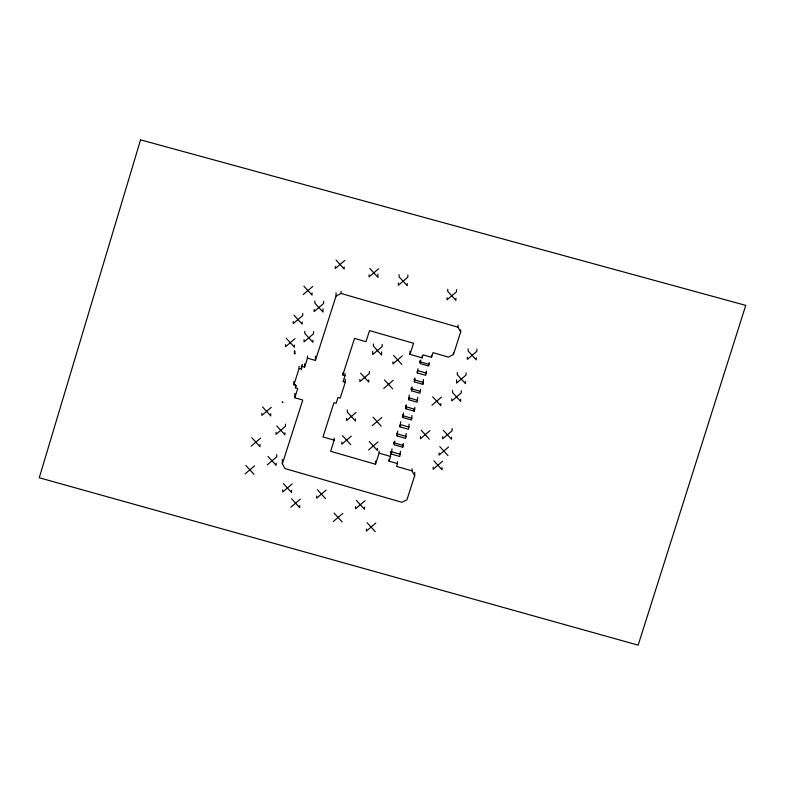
<?xml version="1.0" encoding="UTF-8"?>
<svg xmlns="http://www.w3.org/2000/svg" width="785" height="785" viewBox="0 0 785 785"><rect width="100%" height="100%" fill="white"/><g stroke="black" fill="none" stroke-linecap="round" stroke-linejoin="round"><path stroke-width="1.18" d="M294.62 351.435L294.611 353.858L294.777 350.924M294.424 351.101L294.385 353.466L295.023 353.652M282.443 402.577L282.629 401.979M414.686 472.364L414.686 475.622L406.964 499.751L401.949 502.302L285.034 468.586L282.355 463.817L302.765 400.056L294.797 397.75L297.76 388.506L295.494 387.849L296.259 385.455L293.894 384.778L299.105 368.499L299.095 366.32M299.105 368.499L301.469 369.176L302.323 364.318M302.333 366.487L304.6 367.144L307.485 358.137L307.475 355.968M307.485 358.137L315.442 360.443L336.068 296.024L336.058 292.766M379.086 451.051L379.096 453.131L375.534 464.249L330.603 451.296L334.165 440.179L322.978 436.951L333.949 402.685L336.117 403.313L337.982 397.485L340.199 398.132L345.253 382.334L343.035 381.687L344.988 375.603L342.819 374.975L354.526 338.404L365.987 341.701L369.549 330.593L413.558 343.28L410.005 354.398L422.104 357.882L423.066 354.859L431.514 357.293L433.006 352.661L448.421 357.106L453.436 354.565L460.677 331.957L460.667 329.778M414.686 475.622L412.007 470.863L396.592 466.418L397.485 463.611L389.046 461.168L390.557 456.438L390.547 451.885M400.448 451.355L399.771 456.487L391.322 454.044L392 448.912M403.284 443.496L402.734 447.214L394.286 444.781L394.835 441.052M406.179 433.448L405.57 438.364L397.122 435.92L397.73 431.014M409.162 424.135L408.465 429.307L400.016 426.873L400.713 421.702M411.978 415.334L411.448 420.004L402.999 417.571L403.529 412.9M414.863 407.317L414.264 411.203L405.816 408.769L406.414 404.883M417.718 397.406L417.149 402.185L408.7 399.751L409.27 394.963M420.583 389.458L420.004 393.265L411.556 390.832L412.135 387.015M423.458 379.489L422.87 384.326L414.421 381.883L415.01 378.046M426.441 371.158L425.745 375.348L417.296 372.914L417.993 368.724M429.238 362.425L428.728 366.026L420.279 363.592L420.789 359.991M390.547 452.798L391.028 451.591M419.582 362.12L420.142 360.806M410.859 389.36L411.418 388.045M402.303 416.099L402.862 414.784M393.589 443.309L394.286 441.798L394.286 444.781M414.117 379.43L414.411 378.9L414.421 381.883M405.521 406.306L405.806 405.776L405.816 408.769M396.827 433.467L397.122 432.937L397.122 435.92M303.187 294.601L312.665 286.525M344.782 260.434L335.293 268.509L335.293 266.37M295.013 338.639L285.534 346.725L285.524 344.576M378.566 268.823L369.087 276.899L369.078 274.76M271.306 407.327L261.827 415.402L261.827 413.263M251.131 446.174L260.62 438.099M245.126 473.875L254.615 465.799M267.273 464.848L276.752 456.762L276.752 454.613M402.391 355.821L392.912 363.906L392.902 361.757M383.777 388.369L393.256 380.283M356.076 412.429L346.597 420.515L346.587 418.366M292.138 483.943L282.659 492.028L282.659 489.879M351.327 436.107L341.848 444.182L341.838 442.043M372.296 425.627L381.785 417.551M290.833 507.179L300.312 499.093M368.548 450.001L378.027 441.916M326.158 490.085L316.679 498.161L316.679 496.022M431.946 405.227L441.435 397.141M429.954 430.631L420.475 438.707L420.466 436.568M333.311 521.495L342.79 513.419M365.094 500.693L355.615 508.768L355.605 506.629M448.559 447.018L439.08 455.104L439.08 452.955M442.652 461.207L433.173 469.293L433.163 467.144M375.829 523.045L366.35 531.131L366.35 528.982M336.068 296.024L341.082 293.472L457.998 327.188L460.677 331.957M420.789 361.983L429.238 364.417M417.993 370.716L426.441 373.15M415.01 380.038L423.458 382.472M412.135 389.007L420.583 391.45M409.279 397.946L417.728 400.389M406.424 406.875L414.873 409.309M403.539 415.883L411.988 418.326M400.723 424.685L409.171 427.128M397.74 433.997L406.188 436.431M282.217 402.185L282.855 402.371M394.845 443.044L403.294 445.478M392.009 451.905L400.458 454.338M379.096 453.131L390.557 456.438M369.813 268.47L377.958 277.39L377.948 274.171M336.029 260.08L344.173 269L344.164 266.851M432.682 396.788L440.827 405.708L440.817 403.559M393.638 355.468L401.783 364.387M443.397 430.366L451.542 439.276L451.532 437.137M303.913 286.172L312.057 295.091L312.057 292.942M384.503 379.94L392.647 388.85M439.806 446.665L447.95 455.585M421.202 430.278L429.346 439.198M360.6 373.15L368.744 382.06L368.734 379.92M433.899 460.854L442.043 469.773L442.043 467.634M293.963 315.187L302.107 324.107L302.107 321.958M373.032 417.198L381.167 426.118M286.26 338.286L294.404 347.205L294.395 345.057M369.274 441.562L377.418 450.482L377.418 448.333M342.574 435.753L350.718 444.673M356.341 500.339L364.485 509.259L364.485 507.11M262.563 406.973L270.697 415.893L270.697 413.744M367.086 522.702L375.22 531.612M276.752 425.931L284.896 434.851L284.896 432.702M317.405 489.732L325.549 498.652M334.037 513.066L342.182 521.986M251.867 437.745L260.012 446.655L260.002 444.516M267.999 456.409L276.143 465.328L276.143 463.179M283.395 483.599L291.529 492.509L291.529 490.37M291.569 498.74L299.703 507.659L299.703 505.511M245.862 465.446L254.006 474.356M476.848 349.148L476.858 351.287L467.379 359.373L467.369 357.224M476.24 357.715L476.25 359.854L468.105 350.944L468.105 348.795M466.054 372.895L466.054 375.044L456.576 383.119L456.566 379.901M465.446 381.461L465.446 383.61L457.302 374.69L457.302 372.541M461.256 390.724L461.266 392.863L451.787 400.949L451.777 398.8M460.648 399.28L460.658 401.429L452.513 392.51L452.513 390.371M457.989 325.019L457.998 327.188M456.517 289.616L456.517 291.765L447.038 299.841L447.038 297.692M455.908 298.182L455.908 300.321L447.764 291.412L447.764 289.263M453.436 352.396L453.436 354.565M452.14 428.571L452.15 430.72L442.661 438.795L442.661 436.646M431.514 355.301L431.514 357.293M422.86 382.334L422.87 384.326M422.094 356.037L422.104 357.882M420.269 360.609L420.279 363.592M417.286 370.922L417.296 372.914M414.264 409.211L414.264 411.203M412.007 468.684L412.007 470.863M411.556 387.839L411.556 390.832M409.996 351.278L410.005 354.398M408.7 397.76L408.7 399.751M407.847 275.015L407.847 277.164L398.368 285.24L398.368 283.091M407.238 283.581L407.238 285.73L399.094 276.811L399.094 274.662M405.57 436.372L405.57 438.364M402.99 414.578L402.999 417.571M402.734 445.223L402.734 447.214M400.016 424.881L400.016 426.873M397.485 461.619L397.485 463.611M391.322 452.062L391.322 454.044M389.036 459.176L389.046 461.168M382.177 344.36L382.177 346.499L372.698 354.584L372.689 351.366M381.569 351.847L381.569 355.065L373.424 346.146L373.424 344.007M375.524 461.129L375.534 464.249M369.342 371.354L369.352 373.503L359.864 381.579L359.864 379.43M355.458 418.847L355.468 420.995L347.323 412.076L347.323 409.937M345.253 379.076L345.253 382.334M344.978 373.434L344.988 375.603M342.81 372.806L342.819 374.975M341.082 291.304L341.082 293.472M334.155 438.099L334.165 440.179M323.606 301.352L323.606 303.491L314.128 311.576L314.128 309.427M322.998 308.839L322.998 312.057L314.863 303.138L314.854 300.998M315.442 356.096L315.442 360.443M313.539 331.633L313.549 333.782L304.06 341.858L304.06 339.719M312.93 340.199L312.94 342.348L304.796 333.429L304.786 331.28M304.59 363.887L304.6 367.144M302.716 313.392L302.716 315.541L293.237 323.616L293.237 321.477M301.46 365.918L301.469 369.176M295.484 384.591L295.494 387.849M294.797 393.413L294.797 397.75M293.884 381.52L293.894 384.778M285.504 424.135L285.504 426.284L276.026 434.37L276.026 432.221M282.345 459.47L282.355 463.817M140.574 139.858L39.25 477.761L638.166 645.142L745.75 305.375L140.574 139.858"/></g></svg>
